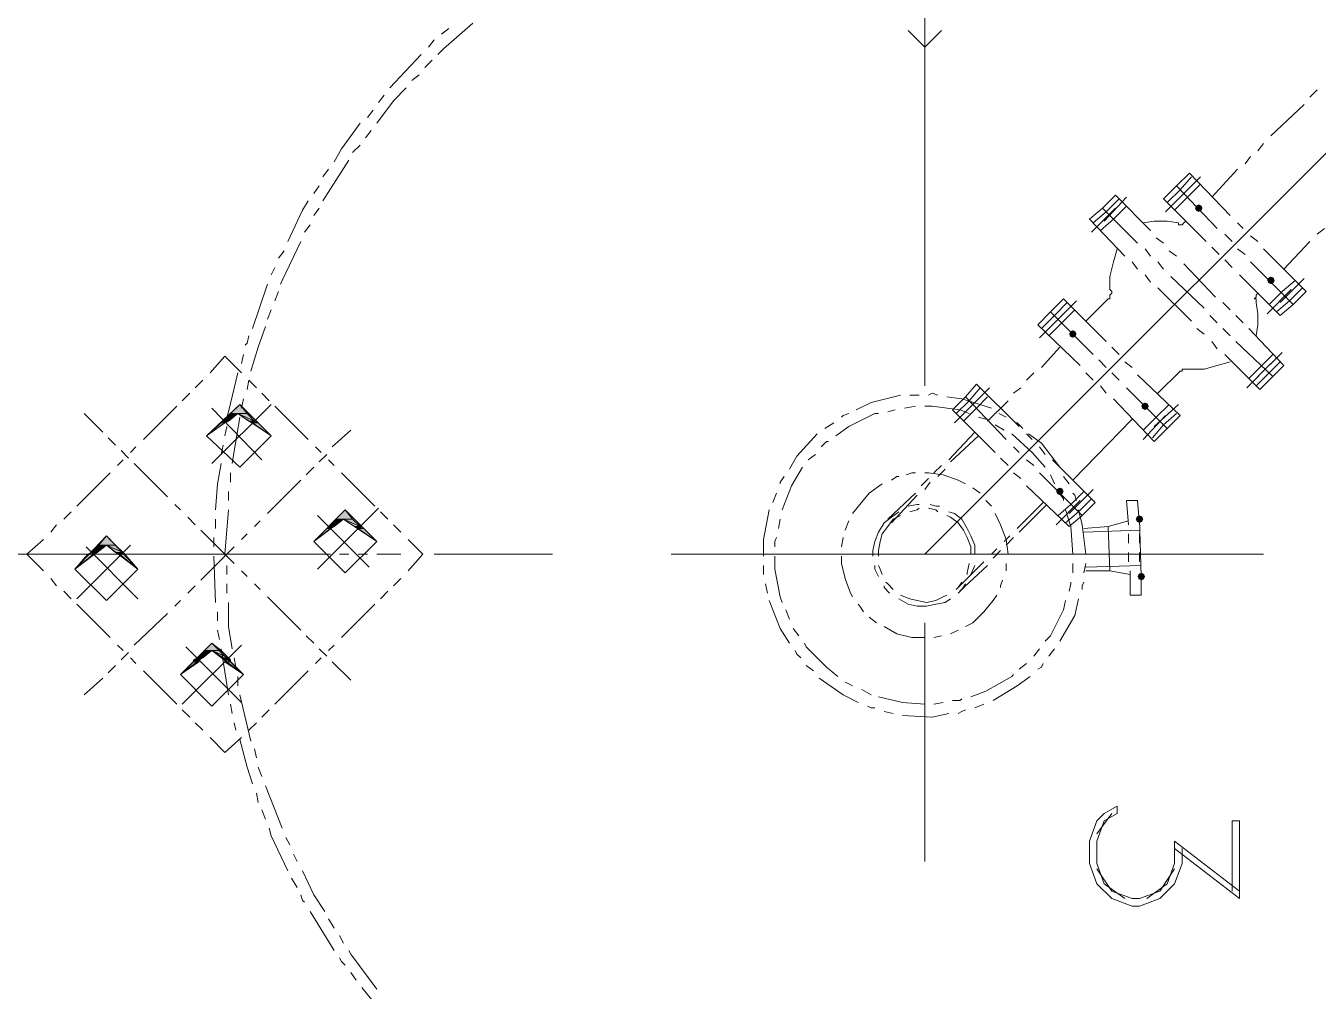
# Model space of a CAD drawing. Header units: millimetres. Extents: x 29 to 95071, y 20 to 67221.
# Drawn here: x 50623 to 54083, y 42017 to 44601 of the extents above; entities that cross this region are included whole.
import ezdxf

# ---------------------------------------------------------------- set-up
doc = ezdxf.new("R2010")
doc.units = ezdxf.units.MM

msp = doc.modelspace()

# ---------------------------------------------------------------- hatches: boundary and pattern name
h = msp.add_hatch(color=7)
h.dxf.hatch_style = 2
h.paths.add_polyline_path([(53763, 44103.2), (53756, 44106.2), (53753.1, 44113.2), (53756, 44120.2), (53763, 44123.1), (53770, 44120.2), (53772.9, 44113.2), (53770, 44106.2)])
h = msp.add_hatch(color=7)
h.dxf.hatch_style = 2
h.paths.add_polyline_path([(53956.3, 43909.9), (53949.3, 43912.9), (53946.4, 43919.9), (53949.3, 43926.9), (53956.3, 43929.8), (53963.3, 43926.9), (53966.2, 43919.9), (53963.3, 43912.9)])
h = msp.add_hatch(color=7)
h.dxf.hatch_style = 2
h.paths.add_polyline_path([(53425.9, 43766.2), (53418.9, 43769.1), (53416, 43776.1), (53418.9, 43783.1), (53425.9, 43786), (53432.9, 43783.1), (53435.8, 43776.1), (53432.9, 43769.1)])
h = msp.add_hatch(color=7)
h.dxf.hatch_style = 2
h.paths.add_polyline_path([(53619.2, 43572.9), (53612.2, 43575.8), (53609.3, 43582.8), (53612.2, 43589.8), (53619.2, 43592.7), (53626.2, 43589.8), (53629.2, 43582.8), (53626.2, 43575.8)])
h = msp.add_hatch(color=7)
h.paths.add_polyline_path([(51190.5, 43563), (51170.7, 43563), (51165.7, 43543.2)])
h.paths.add_polyline_path([(51170.7, 43563), (51165.7, 43543.2), (51150.9, 43543.2)])
h = msp.add_hatch(color=7)
h.dxf.hatch_style = 2
h.paths.add_polyline_path([(51195.5, 43587.8), (51215.3, 43563), (51170.7, 43563)])
h = msp.add_hatch(color=7)
h.paths.add_polyline_path([(51215.3, 43563), (51190.5, 43563), (51235.1, 43543.2)])
h.paths.add_polyline_path([(51190.5, 43563), (51235.1, 43543.2), (51220.3, 43543.2)])
h = msp.add_hatch(color=7)
h.dxf.hatch_style = 2
h.paths.add_polyline_path([(51145.9, 43538.2), (51155.8, 43538.2), (51106.3, 43503.5)])
h = msp.add_hatch(color=7)
h.paths.add_polyline_path([(51165.7, 43543.2), (51150.9, 43543.2), (51155.8, 43538.2)])
h.paths.add_polyline_path([(51150.9, 43543.2), (51155.8, 43538.2), (51145.9, 43538.2)])
h = msp.add_hatch(color=7)
h.paths.add_polyline_path([(51235.1, 43543.2), (51220.3, 43543.2), (51230.2, 43538.2)])
h.paths.add_polyline_path([(51220.3, 43543.2), (51230.2, 43538.2)])
h = msp.add_hatch(color=7)
h.dxf.hatch_style = 2
h.paths.add_polyline_path([(51235.1, 43543.2), (51240.1, 43538.2), (51230.2, 43538.2)])
h = msp.add_hatch(color=7)
h.paths.add_polyline_path([(51240.1, 43538.2), (51245.1, 43538.2), (51230.2, 43538.2)])
h.paths.add_polyline_path([(51245.1, 43538.2), (51230.2, 43538.2)])
h.paths.add_polyline_path([(51230.2, 43538.2), (51245.1, 43538.2), (51279.7, 43503.5)])
h = msp.add_hatch(color=7)
h.dxf.hatch_style = 2
h.paths.add_polyline_path([(53391.2, 43344.9), (53384.2, 43347.8), (53381.3, 43354.8), (53384.2, 43361.8), (53391.2, 43364.7), (53398.2, 43361.8), (53401.1, 43354.8), (53398.2, 43347.8)])
h = msp.add_hatch(color=7)
h.paths.add_polyline_path([(51473.1, 43280.5), (51453.2, 43280.5), (51448.3, 43260.6)])
h.paths.add_polyline_path([(51453.2, 43280.5), (51448.3, 43260.6), (51433.4, 43260.6)])
h = msp.add_hatch(color=7)
h.dxf.hatch_style = 2
h.paths.add_polyline_path([(51478, 43305.2), (51497.8, 43280.5), (51453.2, 43280.5)])
h = msp.add_hatch(color=7)
h.paths.add_polyline_path([(51497.8, 43280.5), (51473.1, 43280.5), (51517.7, 43260.6)])
h.paths.add_polyline_path([(51473.1, 43280.5), (51517.7, 43260.6), (51502.8, 43260.6)])
h = msp.add_hatch(color=7)
h.dxf.hatch_style = 2
h.paths.add_polyline_path([(53604.4, 43270.5), (53597.4, 43273.5), (53594.5, 43280.5), (53597.4, 43287.5), (53604.4, 43290.4), (53611.4, 43287.5), (53614.3, 43280.5), (53611.4, 43273.5)])
h = msp.add_hatch(color=7)
h.dxf.hatch_style = 2
h.paths.add_polyline_path([(51428.4, 43255.7), (51438.4, 43255.7), (51393.7, 43221)])
h = msp.add_hatch(color=7)
h.paths.add_polyline_path([(51448.3, 43260.6), (51433.4, 43260.6), (51438.4, 43255.7)])
h.paths.add_polyline_path([(51433.4, 43260.6), (51438.4, 43255.7), (51428.4, 43255.7)])
h = msp.add_hatch(color=7)
h.paths.add_polyline_path([(51517.7, 43260.6), (51502.8, 43260.6), (51512.7, 43255.7)])
h.paths.add_polyline_path([(51502.8, 43260.6), (51512.7, 43255.7)])
h = msp.add_hatch(color=7)
h.dxf.hatch_style = 2
h.paths.add_polyline_path([(51517.7, 43260.6), (51522.6, 43255.7), (51512.7, 43255.7)])
h = msp.add_hatch(color=7)
h.paths.add_polyline_path([(51522.6, 43255.7), (51527.6, 43255.7), (51512.7, 43255.7)])
h.paths.add_polyline_path([(51527.6, 43255.7), (51512.7, 43255.7)])
h.paths.add_polyline_path([(51512.7, 43255.7), (51527.6, 43255.7), (51562.3, 43221)])
h = msp.add_hatch(color=7)
h.dxf.hatch_style = 2
h.paths.add_polyline_path([(50838.6, 43235.9), (50863.4, 43211.1), (50818.8, 43211.1)])
h = msp.add_hatch(color=7)
h.paths.add_polyline_path([(50803.9, 43186.3), (50799, 43191.2)])
h.paths.add_polyline_path([(50799, 43191.2), (50803.9, 43186.3), (50789.1, 43186.3)])
h.paths.add_polyline_path([(50803.9, 43186.3), (50789.1, 43186.3), (50754.4, 43146.6)])
h = msp.add_hatch(color=7)
h.paths.add_polyline_path([(50838.6, 43211.1), (50818.8, 43211.1), (50813.8, 43191.2)])
h.paths.add_polyline_path([(50818.8, 43211.1), (50813.8, 43191.2), (50799, 43191.2)])
h = msp.add_hatch(color=7)
h.dxf.hatch_style = 2
h.paths.add_polyline_path([(50799, 43191.2), (50813.8, 43191.2), (50803.9, 43186.3)])
h = msp.add_hatch(color=7)
h.paths.add_polyline_path([(50863.4, 43211.1), (50838.6, 43211.1), (50883.2, 43191.2)])
h.paths.add_polyline_path([(50838.6, 43211.1), (50883.2, 43191.2), (50863.4, 43191.2)])
h = msp.add_hatch(color=7)
h.paths.add_polyline_path([(50878.3, 43186.3), (50873.3, 43186.3)])
h.paths.add_polyline_path([(50878.3, 43186.3), (50873.3, 43186.3), (50863.4, 43191.2)])
h = msp.add_hatch(color=7)
h.dxf.hatch_style = 2
h.paths.add_polyline_path([(50863.4, 43191.2), (50883.2, 43191.2), (50878.3, 43186.3)])
h = msp.add_hatch(color=7)
h.paths.add_polyline_path([(50878.3, 43186.3), (50873.3, 43186.3), (50888.2, 43186.3)])
h.paths.add_polyline_path([(50873.3, 43186.3), (50888.2, 43186.3), (50922.9, 43146.6)])
h = msp.add_hatch(color=7)
h.dxf.hatch_style = 2
h.paths.add_polyline_path([(50883.2, 43191.2), (50888.2, 43186.3), (50878.3, 43186.3)])
h = msp.add_hatch(color=7)
h.dxf.hatch_style = 2
h.paths.add_polyline_path([(53609.3, 43116.9), (53602.3, 43119.8), (53599.4, 43126.8), (53602.3, 43133.8), (53609.3, 43136.7), (53616.3, 43133.8), (53619.2, 43126.8), (53616.3, 43119.8)])
h = msp.add_hatch(color=7)
h.dxf.hatch_style = 2
h.paths.add_polyline_path([(51121.1, 42948.4), (51145.9, 42928.5), (51101.3, 42928.5)])
h = msp.add_hatch(color=7)
h.paths.add_polyline_path([(51096.4, 42908.7), (51081.5, 42908.7), (51086.4, 42903.8)])
h.paths.add_polyline_path([(51081.5, 42908.7), (51086.4, 42903.8), (51071.6, 42903.8)])
h = msp.add_hatch(color=7)
h.paths.add_polyline_path([(51086.4, 42903.8), (51071.6, 42903.8), (51086.4, 42898.8)])
h.paths.add_polyline_path([(51071.6, 42903.8), (51086.4, 42898.8), (51071.6, 42898.8)])
h = msp.add_hatch(color=7)
h.paths.add_polyline_path([(51121.1, 42928.5), (51101.3, 42928.5), (51096.4, 42908.7)])
h.paths.add_polyline_path([(51101.3, 42928.5), (51096.4, 42908.7), (51081.5, 42908.7)])
h = msp.add_hatch(color=7)
h.paths.add_polyline_path([(51145.9, 42928.5), (51121.1, 42928.5), (51165.7, 42908.7)])
h.paths.add_polyline_path([(51121.1, 42928.5), (51165.7, 42908.7), (51150.9, 42908.7)])
h = msp.add_hatch(color=7)
h.paths.add_polyline_path([(51150.9, 42908.7), (51155.8, 42903.8), (51160.8, 42903.8)])
h.paths.add_polyline_path([(51155.8, 42903.8), (51160.8, 42903.8), (51155.8, 42898.8)])
h = msp.add_hatch(color=7)
h.dxf.hatch_style = 2
h.paths.add_polyline_path([(51150.9, 42908.7), (51165.7, 42908.7), (51160.8, 42903.8)])
h = msp.add_hatch(color=7)
h.paths.add_polyline_path([(51160.8, 42903.8), (51155.8, 42898.8), (51170.7, 42898.8)])
h.paths.add_polyline_path([(51155.8, 42898.8), (51170.7, 42898.8), (51205.4, 42864.1)])
h = msp.add_hatch(color=7)
h.dxf.hatch_style = 2
h.paths.add_polyline_path([(51165.7, 42908.7), (51170.7, 42903.8), (51160.8, 42903.8)])
h = msp.add_hatch(color=7)
h.dxf.hatch_style = 2
h.paths.add_polyline_path([(51160.8, 42903.8), (51170.7, 42903.8), (51170.7, 42898.8)])
h = msp.add_hatch(color=7)
h.dxf.hatch_style = 2
h.paths.add_polyline_path([(51071.6, 42898.8), (51086.4, 42898.8), (51036.9, 42864.1)])

# ---------------------------------------------------------------- linework, layer by layer
at = {"color": 7, "lineweight": 0}
for points in [[(53029.4, 43637.3), (53029.4, 46809.5)], [(53029.4, 43186.3), (54476.7, 44633.6)], [(51820, 44608.8), (51740.7, 44539.4), (51725.8, 44524.6)], [(51715.9, 44564.2), (51701.1, 44544.4)], [(51755.6, 44593.9), (51735.8, 44579.1)], [(53029.4, 44544.4), (52984.8, 44589)], [(53029.4, 44544.4), (53074, 44589)], [(51681.2, 44524.6), (51597, 44435.3)], [(51711, 44509.7), (51691.1, 44489.9)], [(51676.3, 44470), (51656.4, 44455.2)], [(51641.6, 44435.3), (51606.9, 44400.6), (51562.3, 44341.2)], [(54080.2, 44430.4), (54060.4, 44410.6)], [(51582.1, 44415.5), (51567.2, 44395.7)], [(54045.5, 44390.7), (53956.3, 44306.5)], [(51552.4, 44375.9), (51537.5, 44356)], [(51517.7, 44341.2), (51468.1, 44271.8), (51448.3, 44237.1)], [(51547.4, 44321.3), (51532.5, 44301.5)], [(53936.5, 44286.6), (53921.6, 44266.8)], [(51517.7, 44281.7), (51497.8, 44261.9)], [(53901.8, 44251.9), (53886.9, 44232.1)], [(51487.9, 44242), (51418.5, 44133)], [(51433.4, 44217.2), (51418.5, 44197.4)], [(53867.1, 44217.2), (53797.7, 44142.9)], [(53738.2, 44207.3), (53703.5, 44172.6)], [(53708.5, 44137.9), (53767.9, 44197.4)], [(53713.4, 44162.7), (53743.2, 44197.4)], [(53847.2, 44093.3), (53738.2, 44207.3)], [(51408.6, 44172.6), (51393.7, 44152.8)], [(53539.9, 44147.9), (53505.2, 44113.2)], [(53634.1, 44053.7), (53539.9, 44147.9)], [(53668.8, 44137.9), (53703.5, 44172.6)], [(53738.2, 44167.7), (53673.8, 44103.2)], [(53713.4, 44162.7), (53678.7, 44128)], [(53812.5, 44058.6), (53703.5, 44172.6)], [(53812.5, 44058.6), (53703.5, 44172.6)], [(53733.2, 44142.9), (53767.9, 44177.6)], [(51378.9, 44133), (51364, 44108.2), (51324.4, 44023.9)], [(51408.6, 44113.2), (51393.7, 44093.3)], [(53470.5, 44083.4), (53505.2, 44113.2)], [(53539.9, 44113.2), (53475.5, 44048.7)], [(53599.4, 44019), (53505.2, 44113.2)], [(53599.4, 44019), (53505.2, 44113.2)], [(53510.2, 44078.5), (53569.7, 44142.9)], [(53515.1, 44103.2), (53549.8, 44137.9)], [(53535, 44083.4), (53569.7, 44118.1)], [(53782.8, 44023.9), (53668.8, 44137.9)], [(53733.2, 44142.9), (53698.5, 44108.2)], [(53564.7, 43984.3), (53470.5, 44083.4)], [(53515.1, 44103.2), (53480.5, 44073.5)], [(53535, 44083.4), (53500.3, 44053.7)], [(53708.5, 44073.5), (53678.7, 44078.5), (53644, 44078.5), (53614.3, 44073.5)], [(53728.3, 44078.5), (53723.3, 44073.5), (53718.4, 44068.6), (53713.4, 44068.6), (53708.5, 44068.6), (53708.5, 44073.5)], [(51383.8, 44068.6), (51369, 44048.7)], [(53852.2, 44023.9), (53832.4, 44043.8)], [(53852.2, 44023.9), (53832.4, 44043.8)], [(53881.9, 44058.6), (53867.1, 44073.5)], [(54100, 44058.6), (54080.2, 44043.8)], [(51359.1, 44023.9), (51309.5, 43919.9), (51304.5, 43909.9)], [(53668.8, 44019), (53649, 44033.9)], [(53817.5, 43989.2), (53797.7, 44009.1)], [(53921.6, 44023.9), (53901.8, 44038.8)], [(54060.4, 44023.9), (53991, 43949.6)], [(51314.4, 43999.2), (51299.6, 43979.3)], [(53544.9, 44004.1), (53535, 43969.4), (53525.1, 43929.8), (53525.1, 43895.1)], [(53634.1, 43984.3), (53619.2, 44004.1)], [(53634.1, 43984.3), (53619.2, 44004.1)], [(53703.5, 43984.3), (53683.7, 43999.2)], [(53852.2, 43954.6), (53832.4, 43974.4)], [(53886.9, 43989.2), (53867.1, 44004.1)], [(53886.9, 43989.2), (53867.1, 44004.1)], [(54050.5, 43890.1), (53936.5, 44004.1)], [(51289.7, 43954.6), (51279.7, 43934.7)], [(53599.4, 43949.6), (53584.5, 43969.4)], [(53668.8, 43949.6), (53653.9, 43969.4)], [(53668.8, 43949.6), (53653.9, 43969.4)], [(53807.6, 43875.2), (53723.3, 43964.5)], [(54015.8, 43855.4), (53901.8, 43969.4)], [(54015.8, 43855.4), (53901.8, 43969.4)], [(51269.8, 43909.9), (51230.2, 43791)], [(53634.1, 43914.9), (53619.2, 43934.7)], [(53777.8, 43845.5), (53688.6, 43929.8)], [(53777.8, 43845.5), (53688.6, 43929.8)], [(53981.1, 43825.7), (53872, 43934.7)], [(53981.1, 43860.4), (54045.5, 43924.8)], [(53986, 43890.1), (54020.7, 43919.9)], [(51299.6, 43890.1), (51289.7, 43865.3)], [(53401.1, 43870.3), (53366.5, 43835.6)], [(53515.1, 43756.3), (53401.1, 43870.3)], [(53525.1, 43895.1), (53530, 43890.1), (53530, 43885.2), (53525.1, 43880.2), (53525.1, 43875.2), (53525.1, 43870.3), (53520.1, 43870.3), (53460.6, 43810.8)], [(53743.2, 43810.8), (53653.9, 43900)], [(53916.6, 43771.2), (53921.6, 43800.9), (53921.6, 43830.6), (53916.6, 43860.4), (53916.6, 43865.3), (53916.6, 43870.3), (53911.7, 43870.3), (53916.6, 43875.2), (53916.6, 43880.2)], [(53921.6, 43885.2), (53916.6, 43880.2)], [(54010.8, 43895.1), (53946.4, 43830.6)], [(53986, 43890.1), (53951.3, 43855.4)], [(54005.8, 43865.3), (54040.5, 43900)], [(54050.5, 43890.1), (54015.8, 43855.4)], [(51279.7, 43840.5), (51269.8, 43815.8)], [(53331.8, 43800.9), (53366.5, 43835.6)], [(53480.5, 43721.6), (53366.5, 43835.6)], [(53480.5, 43721.6), (53366.5, 43835.6)], [(53371.4, 43800.9), (53435.8, 43865.3)], [(53376.4, 43825.7), (53411.1, 43860.4)], [(53396.2, 43805.9), (53430.9, 43840.5)], [(53847.2, 43840.5), (53827.4, 43860.4)], [(54005.8, 43865.3), (53971.2, 43835.6)], [(53981.1, 43825.7), (54015.8, 43855.4)], [(53445.8, 43691.9), (53331.8, 43800.9)], [(53401.1, 43830.6), (53336.7, 43766.2)], [(53376.4, 43825.7), (53341.7, 43791)], [(53396.2, 43805.9), (53361.5, 43771.2)], [(53812.5, 43805.9), (53792.7, 43825.7)], [(53812.5, 43805.9), (53792.7, 43825.7)], [(53881.9, 43805.9), (53862.1, 43825.7)], [(51220.3, 43771.2), (51215.3, 43751.3), (51210.4, 43746.4)], [(51264.9, 43795.9), (51245.1, 43741.4), (51225.2, 43677)], [(53777.8, 43776.1), (53758, 43791)], [(53847.2, 43771.2), (53827.4, 43791)], [(53847.2, 43771.2), (53827.4, 43791)], [(53991, 43691.9), (53896.8, 43791)], [(53391.2, 43741.4), (53341.7, 43686.9)], [(53549.8, 43721.6), (53530, 43741.4)], [(53812.5, 43736.5), (53797.7, 43756.3)], [(53961.2, 43662.1), (53862.1, 43756.3)], [(53961.2, 43662.1), (53862.1, 43756.3)], [(51155.8, 43716.6), (51116.2, 43672)], [(51200.4, 43672), (51155.8, 43716.6)], [(51205.4, 43721.6), (51200.4, 43696.8)], [(53515.1, 43686.9), (53495.3, 43706.7)], [(53515.1, 43686.9), (53495.3, 43706.7)], [(53584.5, 43686.9), (53564.7, 43701.8)], [(53713.4, 43677), (53718.4, 43677), (53718.4, 43681.9), (53723.3, 43681.9), (53728.3, 43681.9), (53733.2, 43681.9), (53738.2, 43681.9), (53777.8, 43681.9), (53812.5, 43691.9), (53847.2, 43701.8)], [(53926.5, 43627.4), (53832.4, 43721.6)], [(53956.3, 43696.8), (53891.8, 43632.4)], [(53921.6, 43662.1), (53986, 43726.5)], [(53931.5, 43691.9), (53961.2, 43721.6)], [(53951.3, 43672), (53981.1, 43701.8)], [(51190.5, 43672), (51165.7, 43567.9), (51160.8, 43553.1)], [(53321.8, 43672), (53302, 43652.2)], [(53480.5, 43652.2), (53460.6, 43672)], [(53549.8, 43652.2), (53530, 43672)], [(53549.8, 43652.2), (53530, 43672)], [(53713.4, 43558), (53599.4, 43667.1)], [(53713.4, 43677), (53653.9, 43617.5)], [(53931.5, 43691.9), (53896.8, 43657.2)], [(53951.3, 43672), (53916.6, 43637.3)], [(53926.5, 43627.4), (53961.2, 43662.1)], [(53991, 43691.9), (53961.2, 43662.1)], [(51096.4, 43652.2), (51076.5, 43632.4)], [(51220.3, 43652.2), (51215.3, 43627.4)], [(51240.1, 43632.4), (51220.3, 43652.2)], [(53168.2, 43642.3), (53138.5, 43607.6)], [(53138.5, 43567.9), (53202.9, 43632.4)], [(53148.4, 43597.7), (53178.1, 43632.4)], [(53282.2, 43528.3), (53168.2, 43642.3)], [(53287.1, 43632.4), (53267.3, 43617.5)], [(53515.1, 43617.5), (53500.3, 43637.3)], [(53678.7, 43523.3), (53569.7, 43632.4)], [(53678.7, 43523.3), (53569.7, 43632.4)], [(51061.7, 43617.5), (51041.8, 43597.7)], [(51205.4, 43602.6), (51200.4, 43577.9)], [(51274.8, 43597.7), (51255, 43617.5)], [(52965, 43612.5), (52885.7, 43592.7), (52846, 43572.9)], [(53014.5, 43612.5), (52989.8, 43612.5)], [(53064.1, 43612.5), (53049.2, 43617.5), (53039.3, 43612.5)], [(53207.8, 43577.9), (53128.5, 43602.6), (53088.9, 43607.6)], [(53103.8, 43572.9), (53138.5, 43607.6)], [(53173.1, 43602.6), (53108.7, 43538.2)], [(53148.4, 43597.7), (53113.7, 43563)], [(53247.5, 43493.6), (53138.5, 43607.6)], [(53247.5, 43493.6), (53138.5, 43607.6)], [(53168.2, 43577.9), (53197.9, 43607.6)], [(53252.5, 43597.7), (53197.9, 43543.2)], [(53644, 43488.6), (53535, 43602.6)], [(50828.7, 43513.4), (50779.1, 43563)], [(51027, 43582.8), (50937.7, 43493.6)], [(51195.5, 43587.8), (51106.3, 43503.5), (51190.5, 43563)], [(51279.7, 43587.8), (51121.1, 43429.2)], [(51255, 43439.1), (51121.1, 43577.9)], [(51190.5, 43563), (51279.7, 43503.5)], [(51279.7, 43503.5), (51195.5, 43587.8)], [(51378.9, 43493.6), (51289.7, 43582.8)], [(52905.5, 43563), (52895.6, 43563), (52826.2, 43528.3), (52791.5, 43503.5)], [(52826.2, 43563), (52811.3, 43558), (52806.4, 43553.1)], [(52950.1, 43572.9), (52930.3, 43567.9)], [(53004.6, 43582.8), (52974.9, 43577.9)], [(53148.4, 43563), (53123.6, 43572.9), (53049.2, 43582.8), (53029.4, 43582.8)], [(53217.8, 43458.9), (53103.8, 43572.9)], [(53168.2, 43577.9), (53133.5, 43543.2)], [(53247.5, 43553.1), (53227.7, 43563)], [(53673.8, 43558), (53614.3, 43493.6)], [(53644, 43528.3), (53708.5, 43587.8)], [(53649, 43553.1), (53683.7, 43587.8)], [(53668.8, 43533.2), (53703.5, 43563)], [(53713.4, 43558), (53678.7, 43523.3)], [(51160.8, 43528.3), (51155.8, 43503.5)], [(51195.5, 43553.1), (51175.7, 43429.2)], [(52786.5, 43538.2), (52761.8, 43523.3)], [(53197.9, 43548.1), (53193, 43548.1), (53173.1, 43553.1)], [(53242.5, 43518.4), (53217.8, 43533.2)], [(53292.1, 43523.3), (53277.2, 43538.2), (53272.3, 43538.2)], [(53584.5, 43548.1), (53425.9, 43384.5)], [(53649, 43553.1), (53614.3, 43518.4)], [(53668.8, 43533.2), (53639.1, 43498.5)], [(53644, 43488.6), (53678.7, 43523.3)], [(50863.4, 43478.7), (50843.6, 43498.5)], [(51195.5, 43419.2), (51106.3, 43503.5)], [(51279.7, 43503.5), (51195.5, 43419.2)], [(51492.9, 43518.4), (51443.3, 43473.8)], [(52741.9, 43508.5), (52687.4, 43449), (52667.6, 43414.3)], [(52771.7, 43488.6), (52766.7, 43488.6), (52751.8, 43473.8)], [(53163.2, 43513.4), (53093.8, 43439.1)], [(53173.1, 43503.5), (53098.8, 43434.1)], [(53351.6, 43419.2), (53316.9, 43458.9), (53262.4, 43508.5)], [(53316.9, 43493.6), (53302, 43508.5)], [(53391.2, 43419.2), (53341.7, 43483.7), (53307, 43508.5)], [(50898.1, 43444), (50878.3, 43463.9)], [(50917.9, 43473.8), (50903.1, 43458.9)], [(51150.9, 43478.7), (51145.9, 43453.9)], [(51413.6, 43458.9), (51398.7, 43473.8)], [(51428.4, 43453.9), (51408.6, 43434.1)], [(52737, 43453.9), (52717.1, 43439.1)], [(53282.2, 43458.9), (53267.3, 43473.8)], [(53282.2, 43458.9), (53267.3, 43473.8)], [(53351.6, 43453.9), (53336.7, 43473.8)], [(50883.2, 43439.1), (50868.4, 43424.2)], [(51002.2, 43339.9), (50913, 43429.2)], [(51145.9, 43429.2), (51136, 43374.6), (51131.1, 43305.2)], [(51393.7, 43419.2), (51373.9, 43399.4)], [(51448.3, 43424.2), (51433.4, 43439.1)], [(52702.3, 43419.2), (52672.5, 43369.7), (52647.8, 43305.2)], [(53074, 43424.2), (53054.2, 43404.4)], [(53252.5, 43424.2), (53232.6, 43444)], [(53321.8, 43424.2), (53302, 43439.1)], [(53321.8, 43424.2), (53302, 43439.1)], [(53485.4, 43325.1), (53371.4, 43439.1)], [(50848.5, 43404.4), (50759.3, 43315.2)], [(51170.7, 43404.4), (51170.7, 43379.6)], [(51359.1, 43384.5), (51269.8, 43295.3)], [(51557.3, 43315.2), (51468.1, 43404.4)], [(52652.7, 43394.5), (52642.8, 43379.6), (52642.8, 43374.6)], [(52960, 43394.5), (52955.1, 43394.5), (52940.2, 43384.5)], [(53004.6, 43404.4), (52994.7, 43404.4), (52979.8, 43399.4)], [(53039.3, 43389.5), (53019.5, 43369.7)], [(53138.5, 43374.6), (53118.6, 43384.5), (53079, 43399.4), (53039.3, 43404.4), (53029.4, 43404.4)], [(53083.9, 43414.3), (53064.1, 43394.5)], [(53287.1, 43389.5), (53267.3, 43404.4)], [(53450.7, 43290.4), (53336.7, 43404.4)], [(53450.7, 43290.4), (53336.7, 43404.4)], [(53376.4, 43374.6), (53366.5, 43399.4)], [(53416, 43374.6), (53401.1, 43394.5)], [(51165.7, 43354.8), (51165.7, 43330)], [(52632.9, 43349.9), (52623, 43325.1)], [(52915.4, 43374.6), (52880.7, 43349.9), (52855.9, 43320.1), (52836.1, 43295.3)], [(53004.6, 43349.9), (52930.3, 43280.5)], [(53044.3, 43379.6), (53029.4, 43359.8)], [(53178.1, 43349.9), (53158.3, 43364.7)], [(53416, 43260.6), (53302, 43369.7)], [(53401.1, 43330), (53401.1, 43335), (53386.3, 43354.8)], [(53416, 43295.3), (53480.5, 43359.8)], [(53421, 43320.1), (53455.7, 43354.8)], [(53435.8, 43330), (53430.9, 43344.9), (53425.9, 43349.9)], [(51036.9, 43305.2), (51022, 43320.1)], [(53009.6, 43344.9), (52940.2, 43270.5)], [(53014.5, 43320.1), (53009.6, 43320.1), (52984.8, 43315.2)], [(53069.1, 43315.2), (53059.1, 43315.2), (53044.3, 43320.1)], [(53207.8, 43315.2), (53193, 43330)], [(53346.6, 43325.1), (53277.2, 43255.7)], [(53356.5, 43320.1), (53282.2, 43245.8)], [(53445.8, 43330), (53381.3, 43265.6)], [(53421, 43320.1), (53386.3, 43290.4)], [(53440.8, 43300.3), (53475.5, 43335)], [(53485.4, 43325.1), (53450.7, 43290.4)], [(53569.7, 43330), (53574.6, 43265.6)], [(53569.7, 43330), (53599.4, 43330)], [(53599.4, 43330), (53604.4, 43265.6)], [(50744.4, 43300.3), (50724.6, 43280.5)], [(51076.5, 43265.6), (51056.7, 43285.4)], [(51131.1, 43280.5), (51131.1, 43255.7)], [(51165.7, 43305.2), (51155.8, 43186.3), (51155.8, 43181.3)], [(51478, 43305.2), (51393.7, 43221), (51473.1, 43280.5)], [(51567.2, 43310.2), (51403.7, 43146.6)], [(51542.4, 43151.6), (51403.7, 43290.4)], [(51473.1, 43280.5), (51562.3, 43221), (51478, 43305.2)], [(51592, 43280.5), (51572.2, 43300.3)], [(52613.1, 43305.2), (52598.2, 43225.9), (52598.2, 43181.3)], [(52642.8, 43280.5), (52637.8, 43255.7)], [(52960, 43300.3), (52940.2, 43285.4), (52920.4, 43270.5), (52905.5, 43245.8), (52895.6, 43221), (52890.6, 43196.2), (52890.6, 43181.3)], [(52965, 43290.4), (52945.1, 43280.5), (52930.3, 43260.6), (52915.4, 43240.8), (52910.5, 43221), (52905.5, 43196.2), (52905.5, 43181.3)], [(53014.5, 43310.2), (53009.6, 43305.2), (52989.8, 43300.3)], [(53064.1, 43300.3), (53059.1, 43305.2), (53039.3, 43310.2)], [(53153.3, 43186.3), (53153.3, 43206.1), (53143.4, 43230.9), (53133.5, 43250.7), (53118.6, 43270.5), (53098.8, 43285.4), (53088.9, 43290.4)], [(53163.2, 43186.3), (53163.2, 43211.1), (53153.3, 43235.9), (53143.4, 43255.7), (53128.5, 43280.5), (53108.7, 43295.3), (53093.8, 43300.3)], [(53252.5, 43186.3), (53247.5, 43225.9), (53232.6, 43265.6), (53217.8, 43295.3)], [(53425.9, 43186.3), (53421, 43260.6), (53406.1, 43305.2)], [(53440.8, 43300.3), (53406.1, 43270.5)], [(53416, 43260.6), (53450.7, 43290.4)], [(53460.6, 43186.3), (53450.7, 43265.6), (53440.8, 43305.2)], [(53604.4, 43280.5), (53609.3, 43126.8)], [(50704.8, 43265.6), (50689.9, 43245.8)], [(51180.6, 43161.5), (51091.4, 43250.7)], [(51250, 43275.5), (51235.1, 43260.6)], [(51626.7, 43245.8), (51606.9, 43265.6)], [(52826.2, 43275.5), (52816.3, 43250.7)], [(53455.7, 43255.7), (53520.1, 43260.6)], [(53604.4, 43250.7), (53455.7, 43245.8)], [(53460.6, 43141.7), (53525.1, 43141.7), (53520.1, 43260.6)], [(53520.1, 43260.6), (53574.6, 43275.5)], [(50670.1, 43225.9), (50625.5, 43186.3)], [(50838.6, 43235.9), (50754.4, 43146.6), (50838.6, 43211.1)], [(50838.6, 43211.1), (50922.9, 43146.6), (50838.6, 43235.9)], [(51126.1, 43230.9), (51126.1, 43206.1)], [(51215.3, 43240.8), (51200.4, 43225.9)], [(51478, 43136.7), (51393.7, 43221)], [(51562.3, 43221), (51478, 43136.7)], [(51686.2, 43186.3), (51646.5, 43225.9)], [(52632.9, 43230.9), (52627.9, 43221), (52627.9, 43206.1)], [(52811.3, 43230.9), (52806.4, 43206.1)], [(53257.4, 43235.9), (53242.5, 43221)], [(53267.3, 43230.9), (53247.5, 43211.1)], [(53574.6, 43240.8), (53574.6, 43216)], [(53604.4, 43240.8), (53604.4, 43216)], [(51398.7, 43186.3), (49802.7, 43186.3)], [(50670.1, 43141.7), (50625.5, 43186.3)], [(50689.9, 43186.3), (50625.5, 43186.3)], [(50739.5, 43186.3), (50714.7, 43186.3)], [(50903.1, 43211.1), (50759.3, 43067.3)], [(50789.1, 43186.3), (50764.3, 43186.3)], [(50922.9, 43067.3), (50784.1, 43206.1)], [(50937.7, 43186.3), (50813.8, 43186.3)], [(50987.3, 43186.3), (50962.5, 43186.3)], [(51041.8, 43186.3), (51012.1, 43186.3)], [(51190.5, 43186.3), (51066.6, 43186.3)], [(51180.6, 43206.1), (51091.4, 43116.9)], [(51126.1, 43181.3), (51131.1, 43057.4)], [(51240.1, 43186.3), (51215.3, 43186.3)], [(51289.7, 43186.3), (51264.9, 43186.3)], [(51438.4, 43186.3), (51314.4, 43186.3)], [(51487.9, 43186.3), (51463.1, 43186.3)], [(51537.5, 43186.3), (51512.7, 43186.3)], [(51626.7, 43186.3), (51562.3, 43186.3)], [(51686.2, 43186.3), (51646.5, 43141.7)], [(52033.1, 43186.3), (51715.9, 43186.3)], [(53936.5, 43186.3), (52350.4, 43186.3)], [(52627.9, 43181.3), (52627.9, 43146.6), (52642.8, 43072.3), (52647.8, 43057.4)], [(52806.4, 43181.3), (52806.4, 43161.5), (52816.3, 43121.9), (52831.1, 43082.2), (52836.1, 43072.3)], [(53222.7, 43201.2), (53207.8, 43186.3)], [(53232.6, 43196.2), (53212.8, 43176.4)], [(53574.6, 43191.2), (53574.6, 43166.5)], [(53604.4, 43191.2), (53604.4, 43166.5)], [(50838.6, 43062.4), (50754.4, 43146.6)], [(50922.9, 43146.6), (50838.6, 43062.4)], [(51160.8, 43156.5), (51160.8, 43131.8)], [(52598.2, 43156.5), (52598.2, 43141.7), (52598.2, 43131.8)], [(52895.6, 43156.5), (52895.6, 43146.6), (52905.5, 43126.8)], [(52905.5, 43156.5), (52910.5, 43146.6), (52915.4, 43131.8)], [(53188, 43166.5), (53118.6, 43097.1)], [(53197.9, 43156.5), (53123.6, 43087.2)], [(53143.4, 43131.8), (53143.4, 43136.7), (53148.4, 43161.5)], [(53153.3, 43131.8), (53163.2, 43156.5)], [(53247.5, 43141.7), (53247.5, 43161.5)], [(53425.9, 43136.7), (53425.9, 43161.5)], [(53455.7, 43136.7), (53460.6, 43161.5)], [(53609.3, 43156.5), (53460.6, 43151.6)], [(50704.8, 43102), (50689.9, 43121.9)], [(51215.3, 43126.8), (51200.4, 43141.7)], [(51626.7, 43121.9), (51606.9, 43102)], [(52925.3, 43111.9), (52930.3, 43107), (52945.1, 43092.1)], [(53113.7, 43092.1), (53118.6, 43097.1), (53128.5, 43111.9)], [(53232.6, 43097.1), (53232.6, 43102), (53237.6, 43116.9)], [(53416, 43087.2), (53421, 43107), (53421, 43111.9)], [(53450.7, 43092.1), (53450.7, 43102), (53455.7, 43111.9)], [(53525.1, 43141.7), (53579.6, 43131.8)], [(53579.6, 43141.7), (53579.6, 43077.2)], [(53609.3, 43141.7), (53609.3, 43077.2)], [(50744.4, 43067.3), (50724.6, 43087.2)], [(51076.5, 43102), (51056.7, 43082.2)], [(51160.8, 43107), (51160.8, 43082.2)], [(51250, 43092.1), (51235.1, 43107)], [(51592, 43087.2), (51572.2, 43067.3)], [(52603.1, 43107), (52608.1, 43082.2)], [(52920.4, 43102), (52920.4, 43097.1), (52935.2, 43082.2)], [(52965, 43077.2), (52989.8, 43067.3), (53009.6, 43062.4), (53034.4, 43057.4), (53059.1, 43062.4), (53079, 43072.3), (53088.9, 43077.2)], [(53118.6, 43082.2), (53128.5, 43092.1), (53138.5, 43107)], [(53138.5, 42993), (53158.3, 43002.9), (53188, 43032.6), (53212.8, 43062.4), (53222.7, 43077.2)], [(53579.6, 43077.2), (53609.3, 43077.2)], [(50848.5, 42963.2), (50759.3, 43052.5)], [(51036.9, 43062.4), (51022, 43047.5)], [(51165.7, 43057.4), (51165.7, 42993), (51175.7, 42933.5)], [(51359.1, 42983.1), (51269.8, 43072.3)], [(51557.3, 43052.5), (51468.1, 42963.2)], [(52613.1, 43062.4), (52642.8, 42988), (52667.6, 42948.4)], [(52851, 43052.5), (52855.9, 43047.5), (52865.8, 43032.6)], [(52960, 43067.3), (52984.8, 43052.5), (53009.6, 43047.5), (53034.4, 43047.5), (53059.1, 43052.5), (53083.9, 43057.4), (53098.8, 43067.3)], [(53351.6, 42953.3), (53366.5, 42968.2), (53401.1, 43037.6), (53406.1, 43062.4)], [(53391.2, 42953.3), (53430.9, 43022.7), (53440.8, 43067.3)], [(51002.2, 43027.7), (50913, 42943.4)], [(51136, 43032.6), (51136, 43007.9)], [(52657.7, 43037.6), (52667.6, 43012.8)], [(52880.7, 43017.8), (52900.5, 43002.9)], [(51136, 42983.1), (51141, 42958.3)], [(52677.5, 42988), (52692.4, 42968.2)], [(52920.4, 42993), (52955.1, 42973.2), (52994.7, 42963.2), (53029.4, 42963.2)], [(53029.4, 42363.5), (53029.4, 43002.9)], [(53098.8, 42973.2), (53118.6, 42983.1)], [(50883.2, 42928.5), (50868.4, 42943.4)], [(51121.1, 42948.4), (51036.9, 42864.1), (51121.1, 42928.5)], [(51200.4, 42943.4), (51041.8, 42784.8)], [(51200.4, 42789.8), (51051.7, 42938.5)], [(51121.1, 42928.5), (51205.4, 42864.1), (51121.1, 42948.4)], [(51393.7, 42948.4), (51373.9, 42968.2)], [(51448.3, 42943.4), (51433.4, 42928.5)], [(52707.2, 42948.4), (52712.2, 42938.5), (52766.7, 42883.9), (52796.5, 42859.2)], [(53054.2, 42963.2), (53074, 42968.2)], [(50898.1, 42923.6), (50878.3, 42903.8)], [(50917.9, 42893.9), (50903.1, 42908.7)], [(51145.9, 42933.5), (51165.7, 42809.6)], [(51180.6, 42908.7), (51185.6, 42883.9)], [(51413.6, 42908.7), (51398.7, 42893.9)], [(51428.4, 42913.7), (51408.6, 42933.5)], [(52682.5, 42928.5), (52687.4, 42918.6), (52697.3, 42908.7)], [(53321.8, 42913.7), (53336.7, 42933.5)], [(53361.5, 42913.7), (53376.4, 42933.5)], [(50863.4, 42888.9), (50843.6, 42869.1)], [(51027, 42784.8), (50937.7, 42874)], [(51378.9, 42874), (51289.7, 42784.8)], [(51492.9, 42849.2), (51443.3, 42898.8)], [(52712.2, 42888.9), (52732, 42874)], [(53282.2, 42879), (53302, 42893.9)], [(53331.8, 42879), (53341.7, 42883.9), (53346.6, 42893.9)], [(50828.7, 42854.2), (50779.1, 42809.6)], [(51121.1, 42779.8), (51036.9, 42864.1)], [(51205.4, 42864.1), (51121.1, 42779.8)], [(51190.5, 42859.2), (51190.5, 42834.4)], [(52746.9, 42854.2), (52811.3, 42809.6), (52851, 42789.8)], [(52816.3, 42844.3), (52826.2, 42839.3), (52836.1, 42834.4)], [(53153.3, 42804.6), (53193, 42819.5), (53262.4, 42859.2), (53267.3, 42864.1)], [(53212.8, 42794.7), (53277.2, 42834.4), (53311.9, 42859.2)], [(51195.5, 42809.6), (51225.2, 42685.7)], [(52860.9, 42824.5), (52885.7, 42809.6)], [(52905.5, 42804.6), (52969.9, 42789.8), (53029.4, 42784.8)], [(53103.8, 42794.7), (53123.6, 42794.7), (53128.5, 42799.7)], [(51061.7, 42750.1), (51041.8, 42769.9)], [(51170.7, 42784.8), (51175.7, 42760)], [(51274.8, 42769.9), (51255, 42750.1)], [(52875.8, 42779.8), (52885.7, 42774.9), (52895.6, 42774.9)], [(52920.4, 42765), (52945.1, 42760)], [(53054.2, 42784.8), (53079, 42789.8)], [(53118.6, 42760), (53128.5, 42765), (53138.5, 42769.9)], [(53163.2, 42774.9), (53188, 42784.8)], [(51096.4, 42715.4), (51076.5, 42735.2)], [(51180.6, 42735.2), (51185.6, 42715.4)], [(51240.1, 42735.2), (51220.3, 42715.4)], [(52969.9, 42755.1), (53049.2, 42750.1), (53093.8, 42760)], [(51155.8, 42655.9), (51116.2, 42695.6)], [(51200.4, 42695.6), (51155.8, 42655.9)], [(51195.5, 42690.6), (51215.3, 42616.3), (51230.2, 42571.7)], [(51235.1, 42665.8), (51240.1, 42641.1)], [(51245.1, 42616.3), (51255, 42591.5)], [(51264.9, 42566.7), (51309.5, 42452.7)], [(51240.1, 42546.9), (51245.1, 42522.1)], [(51255, 42502.3), (51264.9, 42477.5)], [(53718.4, 42398.2), (53718.4, 42358.5), (53698.5, 42304), (53658.9, 42264.4), (53604.4, 42244.5), (53584.5, 42244.5), (53530, 42264.4), (53490.4, 42304), (53470.5, 42358.5), (53470.5, 42418), (53490.4, 42472.5), (53510.2, 42492.4), (53544.9, 42512.2), (53544.9, 42492.4)], [(53564.7, 42264.4), (53510.2, 42304), (53490.4, 42358.5), (53490.4, 42418), (53510.2, 42472.5), (53544.9, 42492.4)], [(53490.4, 42437.8), (53530, 42492.4)], [(51274.8, 42452.7), (51279.7, 42432.9), (51324.4, 42338.7)], [(53872, 42472.5), (53872, 42264.4), (53698.5, 42398.2)], [(53872, 42472.5), (53852.2, 42472.5), (53852.2, 42284.2)], [(51319.4, 42427.9), (51329.3, 42408.1)], [(53698.5, 42418), (53698.5, 42358.5), (53678.7, 42304), (53624.2, 42264.4)], [(53872, 42284.2), (53698.5, 42418)], [(51339.2, 42383.3), (51349.1, 42363.5)], [(51334.3, 42318.9), (51349.1, 42294.1)], [(51364, 42338.7), (51393.7, 42274.3), (51423.5, 42229.7)], [(53698.5, 42343.7), (53658.9, 42284.2), (53604.4, 42264.4), (53584.5, 42264.4), (53530, 42284.2), (53490.4, 42343.7)], [(51359.1, 42274.3), (51364, 42259.4), (51369, 42254.5)], [(51383.8, 42229.7), (51448.3, 42125.6)], [(51433.4, 42209.8), (51448.3, 42185.1)], [(51463.1, 42165.2), (51473.1, 42145.4)], [(51463.1, 42105.8), (51468.1, 42095.8), (51478, 42085.9)], [(51487.9, 42125.6), (51492.9, 42115.7), (51562.3, 42021.5)], [(51492.9, 42066.1), (51507.7, 42046.3)], [(51522.6, 42026.5), (51587.1, 41947.2), (51601.9, 41927.3)]]:
    msp.add_lwpolyline(points, dxfattribs=at)
for points in [[(51170.7, 43563), (51165.7, 43543.2), (51150.9, 43543.2)], [(51190.5, 43563), (51170.7, 43563), (51165.7, 43543.2)], [(51195.5, 43587.8), (51215.3, 43563), (51170.7, 43563)], [(51215.3, 43563), (51190.5, 43563), (51235.1, 43543.2)], [(51190.5, 43563), (51235.1, 43543.2), (51220.3, 43543.2)], [(51145.9, 43538.2), (51155.8, 43538.2), (51106.3, 43503.5)], [(51150.9, 43543.2), (51155.8, 43538.2), (51145.9, 43538.2)], [(51145.9, 43538.2), (51155.8, 43538.2)], [(51155.8, 43538.2), (51145.9, 43538.2)], [(51165.7, 43543.2), (51150.9, 43543.2), (51155.8, 43538.2)], [(51235.1, 43543.2), (51220.3, 43543.2), (51230.2, 43538.2)], [(51220.3, 43543.2), (51230.2, 43538.2)], [(51235.1, 43543.2), (51240.1, 43538.2), (51230.2, 43538.2)], [(51240.1, 43538.2), (51245.1, 43538.2), (51230.2, 43538.2)], [(51245.1, 43538.2), (51230.2, 43538.2)], [(51230.2, 43538.2), (51245.1, 43538.2), (51279.7, 43503.5)], [(51453.2, 43280.5), (51448.3, 43260.6), (51433.4, 43260.6)], [(51473.1, 43280.5), (51453.2, 43280.5), (51448.3, 43260.6)], [(51478, 43305.2), (51497.8, 43280.5), (51453.2, 43280.5)], [(51497.8, 43280.5), (51473.1, 43280.5), (51517.7, 43260.6)], [(51473.1, 43280.5), (51517.7, 43260.6), (51502.8, 43260.6)], [(51428.4, 43255.7), (51438.4, 43255.7), (51393.7, 43221)], [(51433.4, 43260.6), (51438.4, 43255.7), (51428.4, 43255.7)], [(51428.4, 43255.7), (51438.4, 43255.7)], [(51438.4, 43255.7), (51428.4, 43255.7)], [(51448.3, 43260.6), (51433.4, 43260.6), (51438.4, 43255.7)], [(51517.7, 43260.6), (51502.8, 43260.6), (51512.7, 43255.7)], [(51502.8, 43260.6), (51512.7, 43255.7)], [(51517.7, 43260.6), (51522.6, 43255.7), (51512.7, 43255.7)], [(51522.6, 43255.7), (51527.6, 43255.7), (51512.7, 43255.7)], [(51527.6, 43255.7), (51512.7, 43255.7)], [(51512.7, 43255.7), (51527.6, 43255.7), (51562.3, 43221)], [(50838.6, 43235.9), (50863.4, 43211.1), (50818.8, 43211.1)], [(50803.9, 43186.3), (50789.1, 43186.3), (50754.4, 43146.6)], [(50799, 43191.2), (50803.9, 43186.3), (50789.1, 43186.3)], [(50789.1, 43186.3), (50803.9, 43186.3)], [(50803.9, 43186.3), (50789.1, 43186.3)], [(50818.8, 43211.1), (50813.8, 43191.2), (50799, 43191.2)], [(50799, 43191.2), (50813.8, 43191.2), (50803.9, 43186.3)], [(50803.9, 43186.3), (50799, 43191.2)], [(50838.6, 43211.1), (50818.8, 43211.1), (50813.8, 43191.2)], [(50863.4, 43211.1), (50838.6, 43211.1), (50883.2, 43191.2)], [(50838.6, 43211.1), (50883.2, 43191.2), (50863.4, 43191.2)], [(50878.3, 43186.3), (50873.3, 43186.3), (50863.4, 43191.2)], [(50863.4, 43191.2), (50883.2, 43191.2), (50878.3, 43186.3)], [(50878.3, 43186.3), (50873.3, 43186.3)], [(50878.3, 43186.3), (50873.3, 43186.3), (50888.2, 43186.3)], [(50873.3, 43186.3), (50888.2, 43186.3), (50922.9, 43146.6)], [(50883.2, 43191.2), (50888.2, 43186.3), (50878.3, 43186.3)], [(50878.3, 43186.3), (50888.2, 43186.3)], [(51121.1, 42948.4), (51145.9, 42928.5), (51101.3, 42928.5)], [(51081.5, 42908.7), (51086.4, 42903.8), (51071.6, 42903.8)], [(51086.4, 42903.8), (51071.6, 42903.8), (51086.4, 42898.8)], [(51071.6, 42903.8), (51086.4, 42898.8), (51071.6, 42898.8)], [(51101.3, 42928.5), (51096.4, 42908.7), (51081.5, 42908.7)], [(51096.4, 42908.7), (51081.5, 42908.7), (51086.4, 42903.8)], [(51121.1, 42928.5), (51101.3, 42928.5), (51096.4, 42908.7)], [(51145.9, 42928.5), (51121.1, 42928.5), (51165.7, 42908.7)], [(51121.1, 42928.5), (51165.7, 42908.7), (51150.9, 42908.7)], [(51150.9, 42908.7), (51155.8, 42903.8), (51160.8, 42903.8)], [(51150.9, 42908.7), (51165.7, 42908.7), (51160.8, 42903.8)], [(51155.8, 42903.8), (51160.8, 42903.8), (51155.8, 42898.8)], [(51160.8, 42903.8), (51155.8, 42898.8), (51170.7, 42898.8)], [(51165.7, 42908.7), (51170.7, 42903.8), (51160.8, 42903.8)], [(51160.8, 42903.8), (51170.7, 42903.8), (51170.7, 42898.8)], [(51071.6, 42898.8), (51086.4, 42898.8), (51036.9, 42864.1)], [(51155.8, 42898.8), (51170.7, 42898.8), (51205.4, 42864.1)]]:
    msp.add_lwpolyline(points, close=True, dxfattribs=at)

doc.saveas('drawing.dxf')
